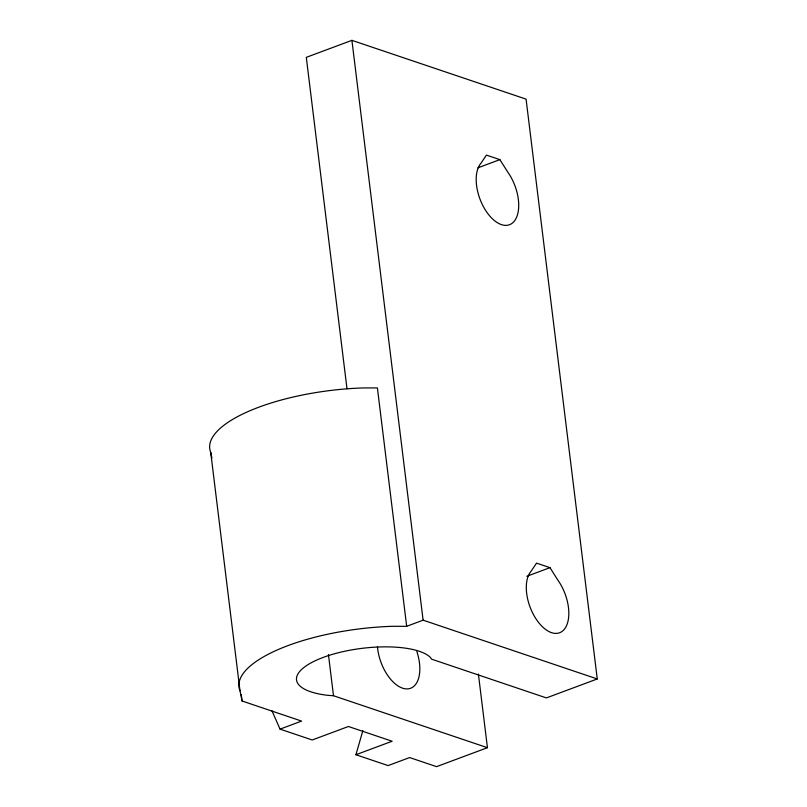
<?xml version="1.0" encoding="UTF-8"?>
<svg xmlns="http://www.w3.org/2000/svg" width="807" height="807" viewBox="0 0 807 807"><rect width="100%" height="100%" fill="white"/><g stroke="black" fill="none" stroke-linecap="round" stroke-linejoin="round"><path stroke-width="1.21" d="M478.4 674.057L487.438 747.696L436.567 766.65L409.643 757.561L388.096 765.591L355.917 754.727L362.868 730.617M487.438 747.696L333.493 695.735L328.237 695.372A68.988 23.373 -7 0 1 323.183 657.423A68.988 23.373 -7 0 1 430.313 657.332L431.604 659.178L546.389 697.914L597.261 678.959L526.073 99.13L351.913 40.35L306.297 57.347L347 388.803M477.905 167.826L499.876 159.635L507.865 172.254A34.489 18.712 69.6 0 1 515.37 219.635A34.489 18.712 69.6 0 1 484.967 209.376A34.489 18.712 69.6 0 1 480.992 163.185L486.439 155.105L499.876 159.635M526.85 576.279L549.971 567.664L557.96 580.283A34.489 18.712 69.6 0 1 565.475 627.664A34.489 18.712 69.6 0 1 535.071 617.405A34.489 18.712 69.6 0 1 531.097 571.215L536.544 563.125L549.971 567.664M271.919 710.695L280.049 729.125L301.596 721.095L242.07 701.001L239.992 690.802A126.931 42.993 -7 0 1 392.101 626.313L406.678 626.303L423.11 620.179L597.261 678.959M355.917 754.727L392.131 741.24L348.432 726.492L312.228 739.989L280.049 729.125M406.678 626.303L377.404 387.925L362.827 387.945A126.931 42.993 -7 0 0 210.728 452.424L211.878 458.094M351.913 40.35L423.11 620.179M328.439 654.548L333.493 695.735M241.303 694.766L242.07 701.001M210.728 452.424L239.992 690.802M416.866 651.552A34.489 18.712 69.6 0 1 405.407 688.825A34.489 18.712 69.6 0 1 377.454 646.659"/></g></svg>
